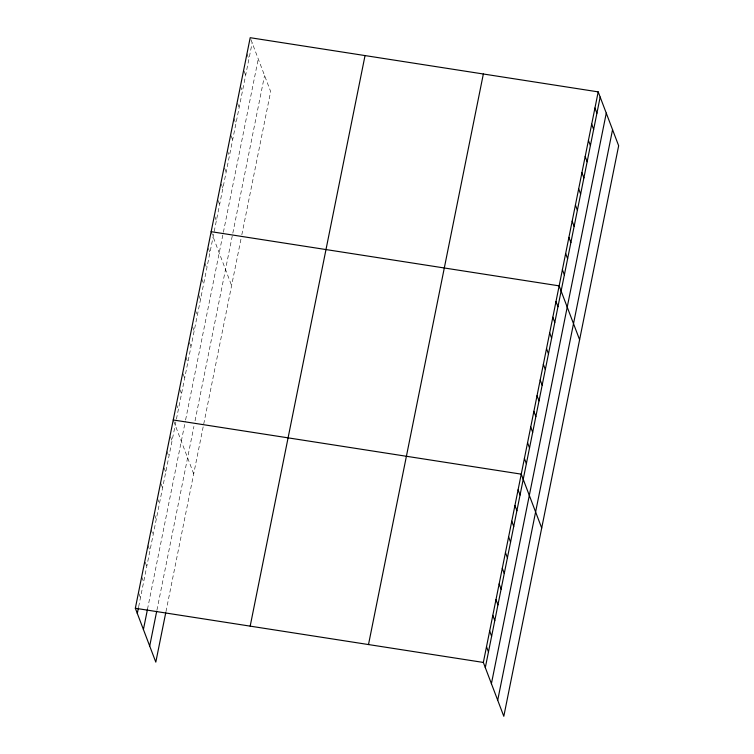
<?xml version="1.0" encoding="UTF-8"?>
<svg xmlns="http://www.w3.org/2000/svg" width="754" height="754" viewBox="0 0 754 754"><rect width="100%" height="100%" fill="white"/><g stroke="black" fill="none" stroke-linecap="round" stroke-linejoin="round"><path stroke-width="0.57" stroke-dasharray="3.77 2.83" d="M138.661 606.716L252.166 42.884M147.473 609.336L185.38 421.052M185.597 419.931L258.264 58.953M156.917 610.193L193.919 426.396M195.05 420.789L264.56 75.504M165.955 611.692L241.374 237.058M241.836 234.748L270.658 91.564L250.592 38.737M246.944 53.864L248.914 59.048M244.079 71.065L245.653 75.212M240.432 86.201L242.402 91.385M237.576 103.402L239.15 107.549M233.928 118.529L235.889 123.713M231.063 135.729L232.637 139.876M227.416 150.857L229.386 156.04M224.56 168.067L226.134 172.214M221.299 184.23L222.873 188.377M218.047 200.394L219.621 204.541M214.796 216.558L216.37 220.705M211.148 231.685L231.61 285.559M208.377 248.415L209.951 252.562M204.824 263.071L206.794 268.254M201.667 278.763L203.637 283.947M198.905 295.483L200.479 299.63M195.352 310.139L197.322 315.323M192.59 326.868L194.164 331.015M189.433 342.561L191.007 346.708M185.88 357.217L187.85 362.391M183.109 373.937L184.683 378.084M179.952 389.63L181.525 393.776M176.398 404.285L178.368 409.469M173.637 421.015L193.703 473.842M170.479 436.698L172.053 440.845M166.926 451.354L168.896 456.538M164.165 468.083L165.739 472.23M161.007 483.776L162.581 487.923M157.454 498.422L159.424 503.606M154.683 515.152L156.257 519.299M151.13 529.808L153.1 534.991M147.972 545.5L149.942 550.684M145.211 562.22L146.785 566.367M141.658 576.876L143.628 582.06M138.896 593.605L140.47 597.752"/><path stroke-width="1.13" d="M165.729 612.814L155.805 662.125L135.343 608.261L250.196 37.7L598.195 91.875L618.657 145.739L503.804 716.3L483.342 662.436L598.195 91.875M137.313 613.445L138.434 607.837M143.411 629.505L147.473 609.336M149.697 646.055L156.691 611.315M250.177 626.131L365.04 55.579M368.499 644.557L483.352 73.996M485.312 667.62L600.165 97.059M491.41 683.68L606.273 113.119M497.706 700.23L612.559 129.679M211.148 231.685L559.148 285.86L579.609 339.734M173.241 419.978L521.24 474.143L541.702 528.017M135.343 608.261L483.342 662.436M594.944 108.039L596.914 113.223M591.692 124.203L593.652 129.386M588.431 140.376L590.401 145.55M585.179 156.54L587.149 161.724M581.928 172.704L583.898 177.887M578.667 188.868L580.637 194.051M575.415 205.031L577.385 210.215M572.163 221.205L574.133 226.379M568.912 237.369L570.882 242.552M565.651 253.532L567.621 258.716M562.399 269.696L564.369 274.88M555.99 301.553L557.96 306.737M552.833 317.246L554.793 322.429M549.666 332.938L551.636 338.122M546.509 348.621L548.478 353.805M543.351 364.314L545.321 369.498M540.194 380.007L542.164 385.19M537.036 395.699L539.006 400.883M533.879 411.382L535.849 416.566M530.722 427.075L532.692 432.259M527.564 442.768L529.534 447.951M524.407 458.46L526.367 463.644M518.083 489.836L520.053 495.02M514.925 505.529L516.895 510.712M511.768 521.221L513.738 526.405M508.611 536.914L510.581 542.088M505.453 552.597L507.423 557.781M502.296 568.29L504.266 573.474M499.139 583.982L501.099 589.166M495.972 599.675L497.942 604.849M492.814 615.358L494.784 620.542M489.657 631.051L491.627 636.235M486.5 646.744L488.469 651.927"/></g></svg>
